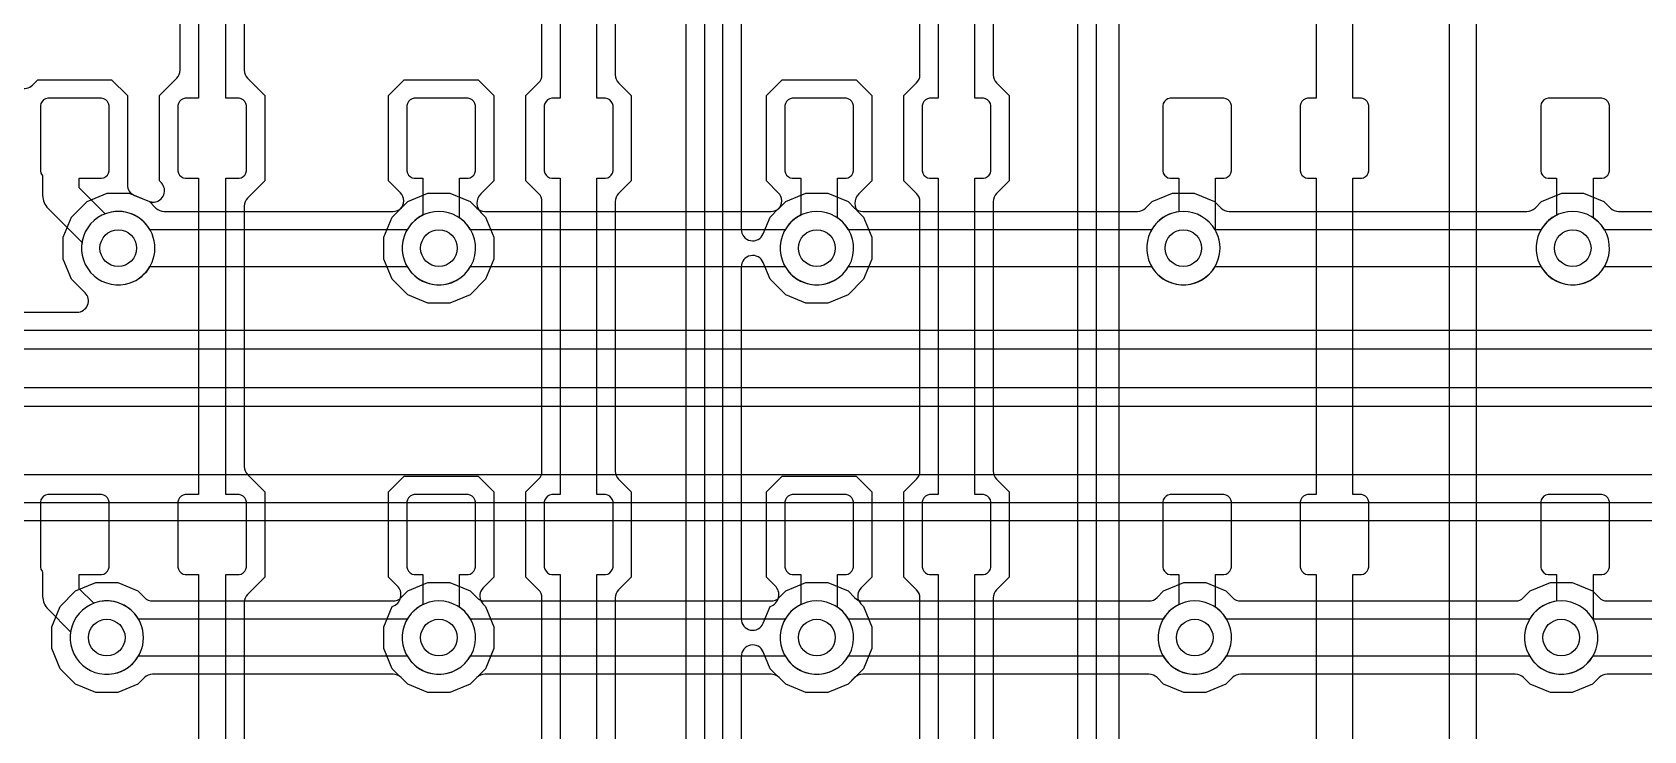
# Model space of a CAD drawing. Header units: millimetres. Extents: x -12.6 to 79.4, y -27 to 65.1.
# Drawn here: x 9.03 to 26.9, y 1 to 8.74 of the extents above; entities that cross this region are included whole.
import ezdxf

# ---------------------------------------------------------------- set-up
doc = ezdxf.new("R2010")
doc.units = ezdxf.units.MM

msp = doc.modelspace()

# ---------------------------------------------------------------- linework, layer by layer
at = {"layer": '16_copper'}
for points in [[(20.828, 43.434), (20.828, 0.381, 0.198912), (20.865, 0.291), (21.373, -0.217, 0.198912), (21.463, -0.254), (22.096, -0.254), (22.109, -0.285), (22.132, -0.325), (22.16, -0.362), (22.193, -0.395), (22.23, -0.423), (22.271, -0.447), (22.314, -0.464), (22.359, -0.477), (22.405, -0.483), (22.452, -0.483), (22.498, -0.477, 1), (22.359, 0.223), (22.314, 0.21, 0.223221), (22.096, 0), (21.516, 0), (21.082, 0.434), (21.082, 43.381)], [(20.625, 0.244), (20.625, 38.5, 0.534518)], [(16.688, -8.422), (16.688, 30.901, 0.954409)], [(16.281, -8.225), (16.281, 30.704, 0.198912)], [(24.74, 16.569), (24.74, 0.762, 0.198912)], [(25.044, 0.825), (25.044, 16.569, 0.944056)], [(14.681, -0.516), (14.681, 2.472, 0.198912), (14.644, 2.562), (14.503, 2.702), (14.503, 3.648), (14.644, 3.788, 0.198912), (14.681, 3.878), (14.681, 6.866, 0.198912), (14.644, 6.956), (14.503, 7.096), (14.503, 8.042), (14.644, 8.183, 0.198912), (14.681, 8.272), (14.681, 11.26, 0.198912)], [(15.494, 11.26), (15.494, 8.272, 0.198912), (15.531, 8.183), (15.672, 8.042), (15.672, 7.096), (15.531, 6.956, 0.198912), (15.494, 6.866), (15.494, 3.878, 0.198912), (15.531, 3.788), (15.672, 3.648), (15.672, 2.702), (15.531, 2.562, 0.198912), (15.494, 2.472), (15.494, -0.516, 0.198912)], [(18.872, -0.516), (18.872, 2.472, 0.198912), (18.835, 2.562), (18.694, 2.702), (18.694, 3.648), (18.835, 3.788, 0.198912), (18.872, 3.878), (18.872, 6.866, 0.198912), (18.835, 6.956), (18.694, 7.096), (18.694, 8.042), (18.835, 8.183, 0.198912), (18.872, 8.272), (18.872, 11.26, 0.198912)], [(19.685, 11.26), (19.685, 8.272, 0.198912), (19.722, 8.183), (19.863, 8.042), (19.863, 7.096), (19.722, 6.956, 0.198912), (19.685, 6.866), (19.685, 3.878, 0.198912), (19.722, 3.788), (19.863, 3.648), (19.863, 2.702), (19.722, 2.562, 0.198912), (19.685, 2.472), (19.685, -0.516, 0.198912)], [(11.379, 11.209), (11.379, 8.323, 0.198912), (11.416, 8.233), (11.608, 8.042), (11.608, 7.096), (11.416, 6.905, 0.198912), (11.379, 6.815), (11.379, 3.929, 0.198912), (11.416, 3.839), (11.608, 3.648), (11.608, 2.702), (11.416, 2.511, 0.198912), (11.379, 2.421), (11.379, -0.465, 0.198912)], [(8.814, 8.247, 0.668185), (9.031, 8.157), (9.09, 8.217), (9.909, 8.217), (10.084, 8.042), (10.084, 7.053, 0.303341), (10.162, 6.935), (10.32, 6.87), (10.324, 6.869), (10.327, 6.867), (10.337, 6.865), (10.348, 6.862), (10.351, 6.862), (10.354, 6.861), (10.365, 6.861), (10.376, 6.86), (10.379, 6.861, 0.627453), (10.462, 7.073), (10.459, 7.077), (10.439, 7.096), (10.439, 8.042), (10.631, 8.233, 0.198912), (10.668, 8.323), (10.668, 10.312, 0.668179)], [(16.891, 10.337), (16.891, 6.558, 0.820683), (17.135, 6.509), (17.212, 6.695), (17.302, 6.785, 0.414219), (17.302, 6.965), (17.17, 7.096), (17.17, 8.042), (17.345, 8.217), (18.164, 8.217), (18.339, 8.042), (18.339, 7.096), (18.198, 6.956), (18.195, 6.951, 0.449581), (18.198, 6.743), (18.246, 6.695), (18.339, 6.471), (18.339, 6.229), (18.246, 6.005), (18.075, 5.833), (17.85, 5.74), (17.608, 5.74), (17.384, 5.833), (17.212, 6.005), (17.135, 6.191, 0.820683), (16.891, 6.142), (16.891, 2.24, 0.820683), (17.135, 2.191), (17.212, 2.377, 0.57667), (17.264, 2.609), (17.17, 2.702), (17.17, 3.648), (17.345, 3.823), (18.164, 3.823), (18.339, 3.648), (18.339, 2.702), (18.22, 2.583, 0.345798), (18.201, 2.427), (18.218, 2.405, 0.068528), (18.246, 2.377), (18.339, 2.153), (18.339, 1.911), (18.246, 1.687), (18.075, 1.515), (17.85, 1.422), (17.608, 1.422), (17.384, 1.515), (17.212, 1.687), (17.135, 1.873, 0.820683), (16.891, 1.824), (16.891, -2.205, 0.820683)]]:
    msp.add_lwpolyline(points, format="xyb", dxfattribs=at)
for points in [[(16.485, 30.901), (16.485, -8.422)], [(10.871, 11.519), (10.871, 8.014), (10.725, 8.014), (10.701, 8.007), (10.679, 7.995), (10.662, 7.977), (10.649, 7.955), (10.643, 7.931), (10.643, 7.207), (10.649, 7.183), (10.662, 7.161), (10.679, 7.144), (10.701, 7.131), (10.725, 7.125), (10.871, 7.125), (10.871, 3.62), (10.725, 3.62), (10.701, 3.613), (10.679, 3.6), (10.662, 3.583), (10.649, 3.561), (10.643, 3.537), (10.643, 2.813), (10.649, 2.789), (10.662, 2.767), (10.679, 2.75), (10.701, 2.737), (10.725, 2.731), (10.871, 2.731), (10.871, -0.775)], [(11.176, -0.775), (11.176, 2.731), (11.322, 2.731), (11.346, 2.737), (11.368, 2.75), (11.386, 2.767), (11.398, 2.789), (11.405, 2.813), (11.405, 3.537), (11.398, 3.561), (11.386, 3.583), (11.368, 3.6), (11.346, 3.613), (11.322, 3.62), (11.176, 3.62), (11.176, 7.125), (11.322, 7.125), (11.346, 7.131), (11.368, 7.144), (11.386, 7.161), (11.398, 7.183), (11.405, 7.207), (11.405, 7.931), (11.398, 7.955), (11.386, 7.977), (11.368, 7.995), (11.346, 8.007), (11.322, 8.014), (11.176, 8.014), (11.176, 11.519)], [(14.884, 11.519), (14.884, 8.014), (14.789, 8.014), (14.765, 8.007), (14.743, 7.995), (14.726, 7.977), (14.713, 7.955), (14.707, 7.931), (14.707, 7.207), (14.713, 7.183), (14.726, 7.161), (14.743, 7.144), (14.765, 7.131), (14.789, 7.125), (14.884, 7.125), (14.884, 3.62), (14.789, 3.62), (14.765, 3.613), (14.743, 3.6), (14.726, 3.583), (14.713, 3.561), (14.707, 3.537), (14.707, 2.813), (14.713, 2.789), (14.726, 2.767), (14.743, 2.75), (14.765, 2.737), (14.789, 2.731), (14.884, 2.731), (14.884, -0.775)], [(15.291, -0.775), (15.291, 2.731), (15.386, 2.731), (15.41, 2.737), (15.432, 2.75), (15.45, 2.767), (15.462, 2.789), (15.469, 2.813), (15.469, 3.537), (15.462, 3.561), (15.45, 3.583), (15.432, 3.6), (15.41, 3.613), (15.386, 3.62), (15.291, 3.62), (15.291, 7.125), (15.386, 7.125), (15.41, 7.131), (15.432, 7.144), (15.45, 7.161), (15.462, 7.183), (15.469, 7.207), (15.469, 7.931), (15.462, 7.955), (15.45, 7.977), (15.432, 7.995), (15.41, 8.007), (15.386, 8.014), (15.291, 8.014), (15.291, 11.519)], [(19.075, 11.519), (19.075, 8.014), (18.98, 8.014), (18.956, 8.007), (18.934, 7.995), (18.917, 7.977), (18.904, 7.955), (18.898, 7.931), (18.898, 7.207), (18.904, 7.183), (18.917, 7.161), (18.934, 7.144), (18.956, 7.131), (18.98, 7.125), (19.075, 7.125), (19.075, 3.62), (18.98, 3.62), (18.956, 3.613), (18.934, 3.6), (18.917, 3.583), (18.904, 3.561), (18.898, 3.537), (18.898, 2.813), (18.904, 2.789), (18.917, 2.767), (18.934, 2.75), (18.956, 2.737), (18.98, 2.731), (19.075, 2.731), (19.075, -0.775)], [(19.482, -0.775), (19.482, 2.731), (19.577, 2.731), (19.601, 2.737), (19.623, 2.75), (19.641, 2.767), (19.653, 2.789), (19.66, 2.813), (19.66, 3.537), (19.653, 3.561), (19.641, 3.583), (19.623, 3.6), (19.601, 3.613), (19.577, 3.62), (19.482, 3.62), (19.482, 7.125), (19.577, 7.125), (19.601, 7.131), (19.623, 7.144), (19.641, 7.161), (19.653, 7.183), (19.66, 7.207), (19.66, 7.931), (19.653, 7.955), (19.641, 7.977), (19.623, 7.995), (19.601, 8.007), (19.577, 8.014), (19.482, 8.014), (19.482, 11.519)], [(23.266, 11.519), (23.266, 8.014), (23.171, 8.014), (23.147, 8.007), (23.125, 7.995), (23.108, 7.977), (23.095, 7.955), (23.089, 7.931), (23.089, 7.207), (23.095, 7.183), (23.108, 7.161), (23.125, 7.144), (23.147, 7.131), (23.171, 7.125), (23.266, 7.125), (23.266, 3.62), (23.171, 3.62), (23.147, 3.613), (23.125, 3.6), (23.108, 3.583), (23.095, 3.561), (23.089, 3.537), (23.089, 2.813), (23.095, 2.789), (23.108, 2.767), (23.125, 2.75), (23.147, 2.737), (23.171, 2.731), (23.266, 2.731), (23.266, -0.775)], [(23.673, -0.775), (23.673, 2.731), (23.768, 2.731), (23.792, 2.737), (23.814, 2.75), (23.832, 2.767), (23.844, 2.789), (23.851, 2.813), (23.851, 3.537), (23.844, 3.561), (23.832, 3.583), (23.814, 3.6), (23.792, 3.613), (23.768, 3.62), (23.673, 3.62), (23.673, 7.125), (23.768, 7.125), (23.792, 7.131), (23.814, 7.144), (23.832, 7.161), (23.844, 7.183), (23.851, 7.207), (23.851, 7.931), (23.844, 7.955), (23.832, 7.977), (23.814, 7.995), (23.792, 8.007), (23.768, 8.014), (23.673, 8.014), (23.673, 11.519)]]:
    msp.add_lwpolyline(points, dxfattribs=at)
for points in [[(13.417, 5.74), (13.193, 5.833), (13.021, 6.005), (12.929, 6.229), (12.929, 6.471), (13.021, 6.695), (13.111, 6.785, 0.414219), (13.111, 6.965), (12.979, 7.096), (12.979, 8.042), (13.154, 8.217), (13.973, 8.217), (14.148, 8.042), (14.148, 7.096), (14.007, 6.956), (14.004, 6.951, 0.449596), (14.007, 6.743), (14.055, 6.695), (14.148, 6.471), (14.148, 6.229), (14.055, 6.005), (13.884, 5.833), (13.659, 5.74)], [(10.062, 5.951, 1), (9.903, 6.749), (9.851, 6.736), (9.838, 6.73), (9.55, 7.018), (9.55, 7.125), (9.798, 7.125), (9.822, 7.131), (9.844, 7.144), (9.862, 7.161), (9.874, 7.183), (9.881, 7.207), (9.881, 7.931), (9.874, 7.955), (9.862, 7.977), (9.844, 7.995), (9.822, 8.007), (9.798, 8.014), (9.201, 8.014), (9.177, 8.007), (9.155, 7.995), (9.138, 7.977), (9.125, 7.955), (9.119, 7.931), (9.119, 7.207), (9.125, 7.183), (9.138, 7.161), (9.144, 7.155), (9.144, 6.934, 0.198912), (9.204, 6.791), (9.581, 6.413), (9.576, 6.377), (9.576, 6.323), (9.583, 6.271), (9.597, 6.219), (9.617, 6.17), (9.644, 6.124), (9.676, 6.081), (9.714, 6.044), (9.756, 6.011), (9.802, 5.985), (9.851, 5.964), (9.903, 5.951), (9.956, 5.944), (10.009, 5.944)], [(13.618, 5.951, 0.665576), (13.767, 6.687), (13.767, 7.125), (13.862, 7.125), (13.886, 7.131), (13.908, 7.144), (13.926, 7.161), (13.938, 7.183), (13.945, 7.207), (13.945, 7.931), (13.938, 7.955), (13.926, 7.977), (13.908, 7.995), (13.886, 8.007), (13.862, 8.014), (13.265, 8.014), (13.241, 8.007), (13.219, 7.995), (13.202, 7.977), (13.189, 7.955), (13.183, 7.931), (13.183, 7.207), (13.189, 7.183), (13.202, 7.161), (13.219, 7.144), (13.241, 7.131), (13.265, 7.125), (13.36, 7.125), (13.36, 6.716), (13.358, 6.715), (13.312, 6.689), (13.27, 6.656), (13.232, 6.619), (13.2, 6.576), (13.173, 6.53), (13.153, 6.481), (13.139, 6.429), (13.132, 6.377), (13.132, 6.323), (13.139, 6.271), (13.153, 6.219), (13.173, 6.17), (13.2, 6.124), (13.232, 6.081), (13.27, 6.044), (13.312, 6.011), (13.358, 5.985), (13.407, 5.964), (13.459, 5.951), (13.512, 5.944), (13.565, 5.944)], [(17.809, 5.951, 0.665576), (17.958, 6.687), (17.958, 7.125), (18.053, 7.125), (18.077, 7.131), (18.099, 7.144), (18.117, 7.161), (18.129, 7.183), (18.136, 7.207), (18.136, 7.931), (18.129, 7.955), (18.117, 7.977), (18.099, 7.995), (18.077, 8.007), (18.053, 8.014), (17.456, 8.014), (17.432, 8.007), (17.41, 7.995), (17.393, 7.977), (17.38, 7.955), (17.374, 7.931), (17.374, 7.207), (17.38, 7.183), (17.393, 7.161), (17.41, 7.144), (17.432, 7.131), (17.456, 7.125), (17.551, 7.125), (17.551, 6.716), (17.549, 6.715), (17.503, 6.689), (17.461, 6.656), (17.423, 6.619), (17.391, 6.576), (17.364, 6.53), (17.344, 6.481), (17.33, 6.429), (17.323, 6.377), (17.323, 6.323), (17.33, 6.271), (17.344, 6.219), (17.364, 6.17), (17.391, 6.124), (17.423, 6.081), (17.461, 6.044), (17.503, 6.011), (17.549, 5.985), (17.598, 5.964), (17.65, 5.951), (17.703, 5.944), (17.756, 5.944)], [(21.873, 5.951, 0.453092), (22.179, 6.481), (22.158, 6.53), (22.149, 6.547), (22.149, 7.125), (22.244, 7.125), (22.268, 7.131), (22.29, 7.144), (22.308, 7.161), (22.32, 7.183), (22.327, 7.207), (22.327, 7.931), (22.32, 7.955), (22.308, 7.977), (22.29, 7.995), (22.268, 8.007), (22.244, 8.014), (21.647, 8.014), (21.623, 8.007), (21.601, 7.995), (21.584, 7.977), (21.571, 7.955), (21.565, 7.931), (21.565, 7.207), (21.571, 7.183), (21.584, 7.161), (21.601, 7.144), (21.623, 7.131), (21.647, 7.125), (21.742, 7.125), (21.742, 6.753), (21.714, 6.749), (21.662, 6.736), (21.613, 6.715), (21.567, 6.689), (21.525, 6.656), (21.487, 6.619), (21.455, 6.576), (21.428, 6.53), (21.408, 6.481), (21.394, 6.429), (21.387, 6.377), (21.387, 6.323), (21.394, 6.271), (21.408, 6.219), (21.428, 6.17), (21.455, 6.124), (21.487, 6.081), (21.525, 6.044), (21.567, 6.011), (21.613, 5.985), (21.662, 5.964), (21.714, 5.951), (21.767, 5.944), (21.82, 5.944)], [(26.191, 5.951, 0.665576), (26.34, 6.687), (26.34, 7.125), (26.435, 7.125), (26.459, 7.131), (26.481, 7.144), (26.499, 7.161), (26.511, 7.183), (26.518, 7.207), (26.518, 7.931), (26.511, 7.955), (26.499, 7.977), (26.481, 7.995), (26.459, 8.007), (26.435, 8.014), (25.838, 8.014), (25.814, 8.007), (25.792, 7.995), (25.775, 7.977), (25.762, 7.955), (25.756, 7.931), (25.756, 7.207), (25.762, 7.183), (25.775, 7.161), (25.792, 7.144), (25.814, 7.131), (25.838, 7.125), (25.933, 7.125), (25.933, 6.716), (25.931, 6.715), (25.885, 6.689), (25.843, 6.656), (25.805, 6.619), (25.773, 6.576), (25.746, 6.53), (25.726, 6.481), (25.712, 6.429), (25.705, 6.377), (25.705, 6.323), (25.712, 6.271), (25.726, 6.219), (25.746, 6.17), (25.773, 6.124), (25.805, 6.081), (25.843, 6.044), (25.885, 6.011), (25.931, 5.985), (25.98, 5.964), (26.032, 5.951), (26.085, 5.944), (26.138, 5.944)], [(13.417, 1.422), (13.193, 1.515), (13.021, 1.687), (12.929, 1.911), (12.929, 2.153), (13.021, 2.377, 0.576688), (13.073, 2.609), (12.979, 2.702), (12.979, 3.648), (13.154, 3.823), (13.973, 3.823), (14.148, 3.648), (14.148, 2.702), (14.029, 2.583, 0.345798), (14.01, 2.427), (14.027, 2.405, 0.068528), (14.055, 2.377), (14.148, 2.153), (14.148, 1.911), (14.055, 1.687), (13.884, 1.515), (13.659, 1.422)], [(9.935, 1.633, 1), (9.776, 2.431), (9.724, 2.418), (9.711, 2.412), (9.55, 2.573), (9.55, 2.731), (9.798, 2.731), (9.822, 2.737), (9.844, 2.75), (9.862, 2.767), (9.874, 2.789), (9.881, 2.813), (9.881, 3.537), (9.874, 3.561), (9.862, 3.583), (9.844, 3.6), (9.822, 3.613), (9.798, 3.62), (9.201, 3.62), (9.177, 3.613), (9.155, 3.6), (9.138, 3.583), (9.125, 3.561), (9.119, 3.537), (9.119, 2.813), (9.125, 2.789), (9.138, 2.767), (9.144, 2.761), (9.144, 2.489, 0.198912), (9.204, 2.346), (9.454, 2.095), (9.449, 2.059), (9.449, 2.005), (9.456, 1.953), (9.47, 1.901), (9.49, 1.852), (9.517, 1.806), (9.549, 1.763), (9.587, 1.726), (9.629, 1.693), (9.675, 1.667), (9.724, 1.646), (9.776, 1.633), (9.829, 1.626), (9.882, 1.626)], [(13.618, 1.633, 0.665576), (13.767, 2.369), (13.767, 2.731), (13.862, 2.731), (13.886, 2.737), (13.908, 2.75), (13.926, 2.767), (13.938, 2.789), (13.945, 2.813), (13.945, 3.537), (13.938, 3.561), (13.926, 3.583), (13.908, 3.6), (13.886, 3.613), (13.862, 3.62), (13.265, 3.62), (13.241, 3.613), (13.219, 3.6), (13.202, 3.583), (13.189, 3.561), (13.183, 3.537), (13.183, 2.813), (13.189, 2.789), (13.202, 2.767), (13.219, 2.75), (13.241, 2.737), (13.265, 2.731), (13.36, 2.731), (13.36, 2.398), (13.358, 2.397), (13.312, 2.371), (13.27, 2.338), (13.232, 2.301), (13.2, 2.258), (13.173, 2.212), (13.153, 2.163), (13.139, 2.111), (13.132, 2.059), (13.132, 2.005), (13.139, 1.953), (13.153, 1.901), (13.173, 1.852), (13.2, 1.806), (13.232, 1.763), (13.27, 1.726), (13.312, 1.693), (13.358, 1.667), (13.407, 1.646), (13.459, 1.633), (13.512, 1.626), (13.565, 1.626)], [(17.809, 1.633, 0.665576), (17.958, 2.369), (17.958, 2.731), (18.053, 2.731), (18.077, 2.737), (18.099, 2.75), (18.117, 2.767), (18.129, 2.789), (18.136, 2.813), (18.136, 3.537), (18.129, 3.561), (18.117, 3.583), (18.099, 3.6), (18.077, 3.613), (18.053, 3.62), (17.456, 3.62), (17.432, 3.613), (17.41, 3.6), (17.393, 3.583), (17.38, 3.561), (17.374, 3.537), (17.374, 2.813), (17.38, 2.789), (17.393, 2.767), (17.41, 2.75), (17.432, 2.737), (17.456, 2.731), (17.551, 2.731), (17.551, 2.398), (17.549, 2.397), (17.503, 2.371), (17.461, 2.338), (17.423, 2.301), (17.391, 2.258), (17.364, 2.212), (17.344, 2.163), (17.33, 2.111), (17.323, 2.059), (17.323, 2.005), (17.33, 1.953), (17.344, 1.901), (17.364, 1.852), (17.391, 1.806), (17.423, 1.763), (17.461, 1.726), (17.503, 1.693), (17.549, 1.667), (17.598, 1.646), (17.65, 1.633), (17.703, 1.626), (17.756, 1.626)], [(22, 1.633, 0.665576), (22.149, 2.369), (22.149, 2.731), (22.244, 2.731), (22.268, 2.737), (22.29, 2.75), (22.308, 2.767), (22.32, 2.789), (22.327, 2.813), (22.327, 3.537), (22.32, 3.561), (22.308, 3.583), (22.29, 3.6), (22.268, 3.613), (22.244, 3.62), (21.647, 3.62), (21.623, 3.613), (21.601, 3.6), (21.584, 3.583), (21.571, 3.561), (21.565, 3.537), (21.565, 2.813), (21.571, 2.789), (21.584, 2.767), (21.601, 2.75), (21.623, 2.737), (21.647, 2.731), (21.742, 2.731), (21.742, 2.398), (21.74, 2.397), (21.694, 2.371), (21.652, 2.338), (21.614, 2.301), (21.582, 2.258), (21.555, 2.212), (21.535, 2.163), (21.521, 2.111), (21.514, 2.059), (21.514, 2.005), (21.521, 1.953), (21.535, 1.901), (21.555, 1.852), (21.582, 1.806), (21.614, 1.763), (21.652, 1.726), (21.694, 1.693), (21.74, 1.667), (21.789, 1.646), (21.841, 1.633), (21.894, 1.626), (21.947, 1.626)], [(26.064, 1.633, 0.507997), (26.34, 2.229), (26.34, 2.731), (26.435, 2.731), (26.459, 2.737), (26.481, 2.75), (26.499, 2.767), (26.511, 2.789), (26.518, 2.813), (26.518, 3.537), (26.511, 3.561), (26.499, 3.583), (26.481, 3.6), (26.459, 3.613), (26.435, 3.62), (25.838, 3.62), (25.814, 3.613), (25.792, 3.6), (25.775, 3.583), (25.762, 3.561), (25.756, 3.537), (25.756, 2.813), (25.762, 2.789), (25.775, 2.767), (25.792, 2.75), (25.814, 2.737), (25.838, 2.731), (25.933, 2.731), (25.933, 2.435), (25.905, 2.431), (25.853, 2.418), (25.804, 2.397), (25.758, 2.371), (25.716, 2.338), (25.678, 2.301), (25.646, 2.258), (25.619, 2.212), (25.599, 2.163), (25.585, 2.111), (25.578, 2.059), (25.578, 2.005), (25.585, 1.953), (25.599, 1.901), (25.619, 1.852), (25.646, 1.806), (25.678, 1.763), (25.716, 1.726), (25.758, 1.693), (25.804, 1.667), (25.853, 1.646), (25.905, 1.633), (25.958, 1.626), (26.011, 1.626)]]:
    msp.add_lwpolyline(points, format="xyb", close=True, dxfattribs=at)
at = {"layer": '1_copper'}
for points in [[(7.164, 5.639), (9.525, 5.639, 0.668179), (9.614, 5.856), (9.465, 6.005), (9.373, 6.229), (9.373, 6.471), (9.465, 6.695), (9.637, 6.867), (9.861, 6.96), (10.103, 6.96), (10.328, 6.867), (10.401, 6.794, 0.198912), (10.491, 6.756), (13.03, 6.756, 0.198912), (13.12, 6.794), (13.193, 6.867), (13.417, 6.96), (13.659, 6.96), (13.884, 6.867), (13.957, 6.794, 0.198912), (14.047, 6.756), (17.221, 6.756, 0.198912), (17.311, 6.794), (17.384, 6.867), (17.608, 6.96), (17.85, 6.96), (18.075, 6.867), (18.148, 6.794, 0.198912), (18.238, 6.756), (21.285, 6.756, 0.198912), (21.375, 6.794), (21.448, 6.867), (21.672, 6.96), (21.914, 6.96), (22.139, 6.867), (22.212, 6.794, 0.198912), (22.302, 6.756), (25.603, 6.756, 0.198912), (25.693, 6.794), (25.766, 6.867), (25.99, 6.96), (26.232, 6.96), (26.457, 6.867), (26.53, 6.794, 0.198912), (26.62, 6.756), (29.667, 6.756, 0.198912)], [(29.823, 6.553), (26.463, 6.553, 0.577351), (25.759, 6.553), (22.145, 6.553, 0.577351), (21.441, 6.553), (18.081, 6.553, 0.577351), (17.377, 6.553), (13.89, 6.553, 0.577351), (13.186, 6.553), (10.334, 6.553), (10.321, 6.576), (10.288, 6.619), (10.251, 6.656), (10.208, 6.689), (10.162, 6.715), (10.113, 6.736), (10.062, 6.749), (10.009, 6.756), (9.956, 6.756), (9.903, 6.749), (9.851, 6.736), (9.802, 6.715), (9.756, 6.689), (9.714, 6.656), (9.676, 6.619), (9.644, 6.576), (9.617, 6.53), (9.597, 6.481), (9.583, 6.429), (9.576, 6.377), (9.576, 6.323), (9.583, 6.271), (9.597, 6.219), (9.617, 6.17), (9.644, 6.124), (9.676, 6.081), (9.714, 6.044), (9.756, 6.011), (9.802, 5.985), (9.851, 5.964), (9.903, 5.951), (9.956, 5.944), (10.009, 5.944), (10.062, 5.951, 0.215979), (10.334, 6.147), (13.186, 6.147, 0.577351), (13.89, 6.147), (17.377, 6.147, 0.577351), (18.081, 6.147), (21.441, 6.147, 0.577351), (22.145, 6.147), (25.759, 6.147, 0.577351), (26.463, 6.147), (29.823, 6.147, 0.577351)], [(6.985, 5.232), (36.616, 5.232), (36.62, 5.219), (36.637, 5.176), (36.661, 5.136), (36.689, 5.099), (36.722, 5.066), (36.759, 5.038), (36.799, 5.014), (36.842, 4.997), (36.887, 4.984), (36.934, 4.978), (36.98, 4.978), (37.027, 4.984, 1), (36.887, 5.684), (36.842, 5.671, 0.243103), (36.616, 5.436), (7.027, 5.436)], [(3.116, 3.531), (40.677, 3.531), (40.685, 3.525, 0.327516), (40.893, 3.557), (41.056, 3.721, 0.967795), (41.263, 4.401), (41.218, 4.414, 0.555733), (40.805, 3.972), (40.668, 3.835), (3.116, 3.835)], [(40.531, 3.327), (3.281, 3.327, 0.198912)], [(29.794, 1.626), (26.493, 1.626, 0.198917), (26.403, 1.588), (26.33, 1.515), (26.105, 1.422), (25.863, 1.422), (25.639, 1.515), (25.566, 1.588, 0.198912), (25.476, 1.626), (22.429, 1.626, 0.198912), (22.339, 1.588), (22.266, 1.515), (22.041, 1.422), (21.799, 1.422), (21.575, 1.515), (21.502, 1.588, 0.198912), (21.412, 1.626), (18.238, 1.626, 0.198912), (18.148, 1.588), (18.075, 1.515), (17.85, 1.422), (17.608, 1.422), (17.384, 1.515), (17.311, 1.588, 0.198912), (17.221, 1.626), (14.047, 1.626, 0.198912), (13.957, 1.588), (13.884, 1.515), (13.659, 1.422), (13.417, 1.422), (13.193, 1.515), (13.12, 1.588, 0.198912), (13.03, 1.626), (10.364, 1.626, 0.198912), (10.274, 1.588), (10.201, 1.515), (9.976, 1.422), (9.734, 1.422), (9.51, 1.515), (9.338, 1.687), (9.246, 1.911), (9.246, 2.153), (9.338, 2.377), (9.51, 2.549), (9.734, 2.642), (9.976, 2.642), (10.201, 2.549), (10.274, 2.476, 0.198912), (10.364, 2.438), (13.03, 2.438, 0.198912), (13.12, 2.476), (13.193, 2.549), (13.417, 2.642), (13.659, 2.642), (13.884, 2.549), (13.957, 2.476, 0.198912), (14.047, 2.438), (17.221, 2.438, 0.198912), (17.311, 2.476), (17.384, 2.549), (17.608, 2.642), (17.85, 2.642), (18.075, 2.549), (18.148, 2.476, 0.198912), (18.238, 2.438), (21.412, 2.438, 0.198912), (21.502, 2.476), (21.575, 2.549), (21.799, 2.642), (22.041, 2.642), (22.266, 2.549), (22.339, 2.476, 0.198912), (22.429, 2.438), (25.476, 2.438, 0.198912), (25.566, 2.476), (25.639, 2.549), (25.863, 2.642), (26.105, 2.642), (26.33, 2.549), (26.403, 2.476, 0.198917), (26.493, 2.438), (29.794, 2.438, 0.198917)], [(29.95, 2.235), (26.336, 2.235, 0.577351), (25.632, 2.235), (22.272, 2.235, 0.577351), (21.568, 2.235), (18.081, 2.235, 0.577351), (17.377, 2.235), (13.89, 2.235, 0.577351), (13.186, 2.235), (10.207, 2.235), (10.194, 2.258), (10.161, 2.301), (10.124, 2.338), (10.081, 2.371), (10.035, 2.397), (9.986, 2.418), (9.935, 2.431), (9.882, 2.438), (9.829, 2.438), (9.776, 2.431), (9.724, 2.418), (9.675, 2.397), (9.629, 2.371), (9.587, 2.338), (9.549, 2.301), (9.517, 2.258), (9.49, 2.212), (9.47, 2.163), (9.456, 2.111), (9.449, 2.059), (9.449, 2.005), (9.456, 1.953), (9.47, 1.901), (9.49, 1.852), (9.517, 1.806), (9.549, 1.763), (9.587, 1.726), (9.629, 1.693), (9.675, 1.667), (9.724, 1.646), (9.776, 1.633), (9.829, 1.626), (9.882, 1.626), (9.935, 1.633, 0.215979), (10.207, 1.829), (13.186, 1.829, 0.577351), (13.89, 1.829), (17.377, 1.829, 0.577351), (18.081, 1.829), (21.568, 1.829, 0.577351), (22.272, 1.829), (25.632, 1.829, 0.577351), (26.336, 1.829), (29.95, 1.829, 0.577351)]]:
    msp.add_lwpolyline(points, format="xyb", dxfattribs=at)
for points in [[(33.199, 4.801), (6.9, 4.801)], [(6.858, 4.597), (33.196, 4.597)]]:
    msp.add_lwpolyline(points, dxfattribs=at)
at = {"layer": 'drills_via_1_16'}
for centre in [(9.982, 6.35), (13.538, 6.35), (17.729, 6.35), (21.793, 6.35), (26.111, 6.35), (9.855, 2.032), (13.538, 2.032), (17.729, 2.032), (21.92, 2.032), (25.984, 2.032)]:
    msp.add_circle(centre, 0.203, dxfattribs=at)

doc.saveas('drawing.dxf')
